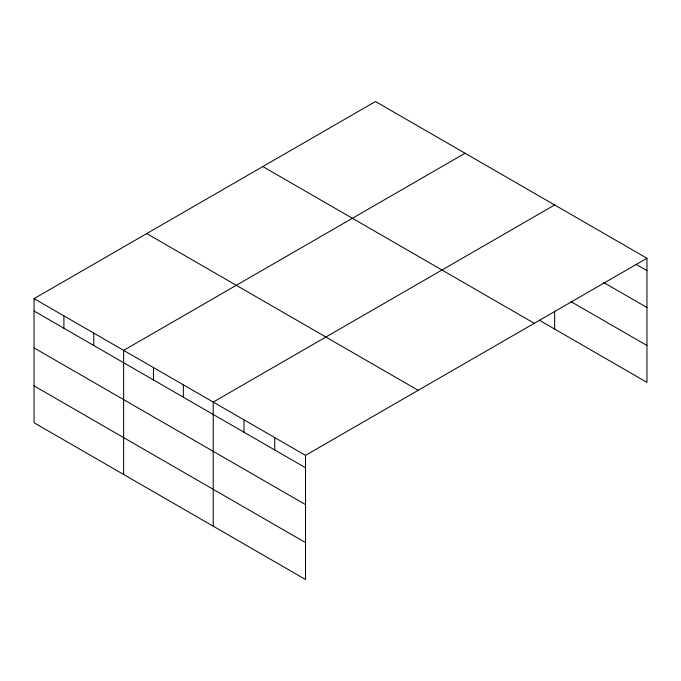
<?xml version="1.0" encoding="UTF-8"?>
<svg xmlns="http://www.w3.org/2000/svg" width="681" height="681" viewBox="0 0 681 681"><rect width="100%" height="100%" fill="white"/><g stroke="black" fill="none" stroke-linecap="round" stroke-linejoin="round"><path stroke-width="1.02" d="M34.05 298.636L305.522 455.368L305.522 579.48L34.05 422.748L34.05 298.636L375.478 101.52L646.95 258.252L646.95 382.364L539.267 320.189M465.063 153.242L123.636 350.357L123.636 474.47M554.649 204.964L213.221 402.079L213.221 526.192M305.522 455.368L646.95 258.252M636.088 264.356L646.95 270.621M603.511 282.419L646.95 307.497M570.933 301.606L646.95 345.488M262.806 166.564L534.279 323.296M146.721 233.583L418.194 390.324M34.05 311.013L305.522 467.745M34.05 347.889L305.522 504.621M34.05 385.88L305.522 542.612M554.649 311.166L554.649 329.076M274.758 437.611L274.758 449.979M243.985 419.845L243.985 432.222M183.359 384.842L183.359 397.219M153.497 367.604L153.497 379.972M93.774 333.12L93.774 345.488M63.912 315.882L63.912 328.251"/></g></svg>
